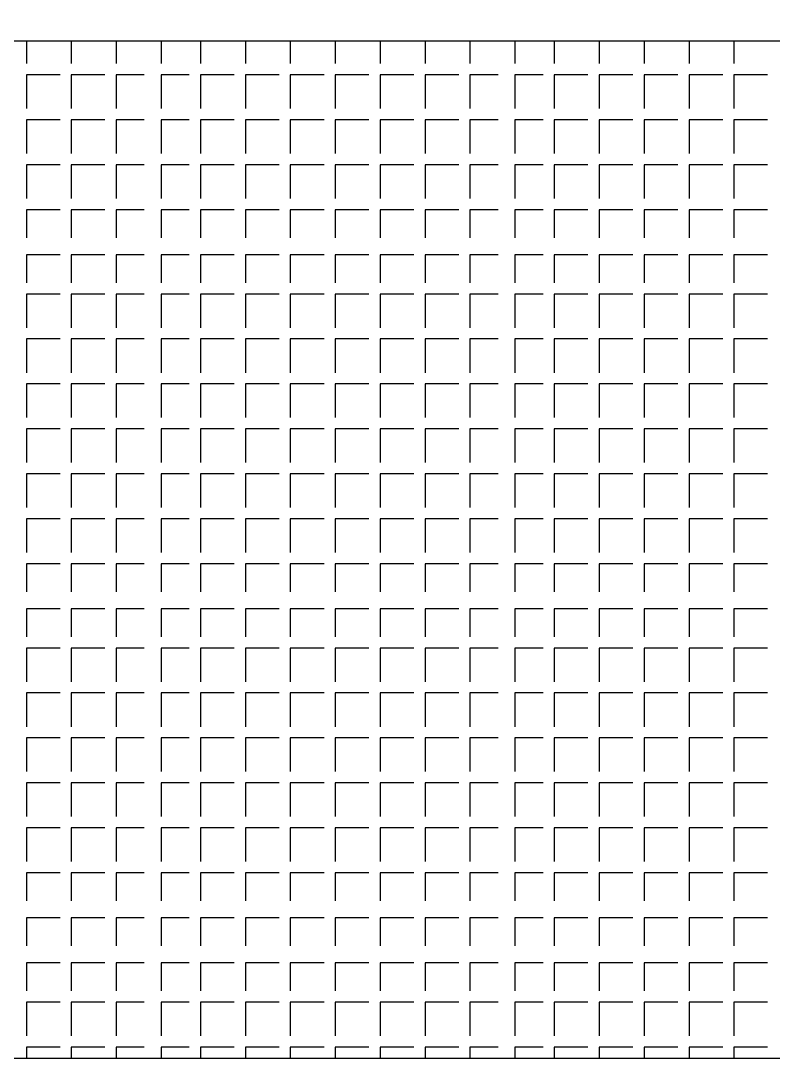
# Model space of a CAD drawing. Extents: x 69141456 to 70100388, y -33501327 to -33101377.
# Drawn here: x 69320402.2 to 69320687, y -33464191.8 to -33463799.3 of the extents above; entities that cross this region are included whole.
import ezdxf

# ---------------------------------------------------------------- set-up
doc = ezdxf.new("R2010")
doc.units = 0
doc.header["$LTSCALE"] = 100
doc.layers.add('PDF _СС_ЗВ_Оборудование', color=1, linetype='Continuous')

msp = doc.modelspace()

# ---------------------------------------------------------------- linework, layer by layer
at = {"layer": 'PDF _СС_ЗВ_Оборудование', "lineweight": 30}
msp.add_lwpolyline([(69321469.28, -33464191.77), (69321469.28, -33463420.17), (69319851.68, -33463420.17), (69319851.68, -33464191.77)], close=True, dxfattribs=at)
for points in [[(69321475.65, -33463807.03), (69319851.68, -33463807.03), (69319851.68, -33463815.54)], [(69320404.34, -33463807.03), (69320404.34, -33463815.54)], [(69320421.34, -33463807.03), (69320421.34, -33463815.54)], [(69320438.35, -33463807.03), (69320438.35, -33463815.54)], [(69320455.35, -33463807.03), (69320455.35, -33463815.54)], [(69320470.23, -33463807.03), (69320470.23, -33463815.54)], [(69320487.24, -33463807.03), (69320487.24, -33463815.54)], [(69320504.24, -33463807.03), (69320504.24, -33463815.54)], [(69320521.25, -33463807.03), (69320521.25, -33463815.54)], [(69320538.25, -33463807.03), (69320538.25, -33463815.54)], [(69320555.26, -33463807.03), (69320555.26, -33463815.54)], [(69320572.26, -33463807.03), (69320572.26, -33463815.54)], [(69320589.27, -33463807.03), (69320589.27, -33463815.54)], [(69320604.15, -33463807.03), (69320604.15, -33463815.54)], [(69320621.15, -33463807.03), (69320621.15, -33463815.54)], [(69320638.16, -33463807.03), (69320638.16, -33463815.54)], [(69320655.16, -33463807.03), (69320655.16, -33463815.54)], [(69320672.17, -33463807.03), (69320672.17, -33463815.54)], [(69320417.09, -33463819.79), (69320404.34, -33463819.79), (69320404.34, -33463832.54)], [(69320434.1, -33463819.79), (69320421.34, -33463819.79), (69320421.34, -33463832.54)], [(69320448.98, -33463819.79), (69320438.35, -33463819.79), (69320438.35, -33463832.54)], [(69320465.98, -33463819.79), (69320455.35, -33463819.79), (69320455.35, -33463832.54)], [(69320482.99, -33463819.79), (69320470.23, -33463819.79), (69320470.23, -33463832.54)], [(69320499.99, -33463819.79), (69320487.24, -33463819.79), (69320487.24, -33463832.54)], [(69320517, -33463819.79), (69320504.24, -33463819.79), (69320504.24, -33463832.54)], [(69320534, -33463819.79), (69320521.25, -33463819.79), (69320521.25, -33463832.54)], [(69320551.01, -33463819.79), (69320538.25, -33463819.79), (69320538.25, -33463832.54)], [(69320568.01, -33463819.79), (69320555.26, -33463819.79), (69320555.26, -33463832.54)], [(69320582.89, -33463819.79), (69320572.26, -33463819.79), (69320572.26, -33463832.54)], [(69320599.9, -33463819.79), (69320589.27, -33463819.79), (69320589.27, -33463832.54)], [(69320616.9, -33463819.79), (69320604.15, -33463819.79), (69320604.15, -33463832.54)], [(69320633.91, -33463819.79), (69320621.15, -33463819.79), (69320621.15, -33463832.54)], [(69320650.91, -33463819.79), (69320638.16, -33463819.79), (69320638.16, -33463832.54)], [(69320667.92, -33463819.79), (69320655.16, -33463819.79), (69320655.16, -33463832.54)], [(69320684.92, -33463819.79), (69320672.17, -33463819.79), (69320672.17, -33463832.54)], [(69320417.09, -33463836.79), (69320404.34, -33463836.79), (69320404.34, -33463849.55)], [(69320434.1, -33463836.79), (69320421.34, -33463836.79), (69320421.34, -33463849.55)], [(69320448.98, -33463836.79), (69320438.35, -33463836.79), (69320438.35, -33463849.55)], [(69320465.98, -33463836.79), (69320455.35, -33463836.79), (69320455.35, -33463849.55)], [(69320482.99, -33463836.79), (69320470.23, -33463836.79), (69320470.23, -33463849.55)], [(69320499.99, -33463836.79), (69320487.24, -33463836.79), (69320487.24, -33463849.55)], [(69320517, -33463836.79), (69320504.24, -33463836.79), (69320504.24, -33463849.55)], [(69320534, -33463836.79), (69320521.25, -33463836.79), (69320521.25, -33463849.55)], [(69320551.01, -33463836.79), (69320538.25, -33463836.79), (69320538.25, -33463849.55)], [(69320568.01, -33463836.79), (69320555.26, -33463836.79), (69320555.26, -33463849.55)], [(69320582.89, -33463836.79), (69320572.26, -33463836.79), (69320572.26, -33463849.55)], [(69320599.9, -33463836.79), (69320589.27, -33463836.79), (69320589.27, -33463849.55)], [(69320616.9, -33463836.79), (69320604.15, -33463836.79), (69320604.15, -33463849.55)], [(69320633.91, -33463836.79), (69320621.15, -33463836.79), (69320621.15, -33463849.55)], [(69320650.91, -33463836.79), (69320638.16, -33463836.79), (69320638.16, -33463849.55)], [(69320667.92, -33463836.79), (69320655.16, -33463836.79), (69320655.16, -33463849.55)], [(69320684.92, -33463836.79), (69320672.17, -33463836.79), (69320672.17, -33463849.55)], [(69320417.09, -33463853.8), (69320404.34, -33463853.8), (69320404.34, -33463866.55)], [(69320434.1, -33463853.8), (69320421.34, -33463853.8), (69320421.34, -33463866.55)], [(69320448.98, -33463853.8), (69320438.35, -33463853.8), (69320438.35, -33463866.55)], [(69320465.98, -33463853.8), (69320455.35, -33463853.8), (69320455.35, -33463866.55)], [(69320482.99, -33463853.8), (69320470.23, -33463853.8), (69320470.23, -33463866.55)], [(69320499.99, -33463853.8), (69320487.24, -33463853.8), (69320487.24, -33463866.55)], [(69320517, -33463853.8), (69320504.24, -33463853.8), (69320504.24, -33463866.55)], [(69320534, -33463853.8), (69320521.25, -33463853.8), (69320521.25, -33463866.55)], [(69320551.01, -33463853.8), (69320538.25, -33463853.8), (69320538.25, -33463866.55)], [(69320568.01, -33463853.8), (69320555.26, -33463853.8), (69320555.26, -33463866.55)], [(69320582.89, -33463853.8), (69320572.26, -33463853.8), (69320572.26, -33463866.55)], [(69320599.9, -33463853.8), (69320589.27, -33463853.8), (69320589.27, -33463866.55)], [(69320616.9, -33463853.8), (69320604.15, -33463853.8), (69320604.15, -33463866.55)], [(69320633.91, -33463853.8), (69320621.15, -33463853.8), (69320621.15, -33463866.55)], [(69320650.91, -33463853.8), (69320638.16, -33463853.8), (69320638.16, -33463866.55)], [(69320667.92, -33463853.8), (69320655.16, -33463853.8), (69320655.16, -33463866.55)], [(69320684.92, -33463853.8), (69320672.17, -33463853.8), (69320672.17, -33463866.55)], [(69320417.09, -33463870.8), (69320404.34, -33463870.8), (69320404.34, -33463881.43)], [(69320434.1, -33463870.8), (69320421.34, -33463870.8), (69320421.34, -33463881.43)], [(69320448.98, -33463870.8), (69320438.35, -33463870.8), (69320438.35, -33463881.43)], [(69320465.98, -33463870.8), (69320455.35, -33463870.8), (69320455.35, -33463881.43)], [(69320482.99, -33463870.8), (69320470.23, -33463870.8), (69320470.23, -33463881.43)], [(69320499.99, -33463870.8), (69320487.24, -33463870.8), (69320487.24, -33463881.43)], [(69320517, -33463870.8), (69320504.24, -33463870.8), (69320504.24, -33463881.43)], [(69320534, -33463870.8), (69320521.25, -33463870.8), (69320521.25, -33463881.43)], [(69320551.01, -33463870.8), (69320538.25, -33463870.8), (69320538.25, -33463881.43)], [(69320568.01, -33463870.8), (69320555.26, -33463870.8), (69320555.26, -33463881.43)], [(69320582.89, -33463870.8), (69320572.26, -33463870.8), (69320572.26, -33463881.43)], [(69320599.9, -33463870.8), (69320589.27, -33463870.8), (69320589.27, -33463881.43)], [(69320616.9, -33463870.8), (69320604.15, -33463870.8), (69320604.15, -33463881.43)], [(69320633.91, -33463870.8), (69320621.15, -33463870.8), (69320621.15, -33463881.43)], [(69320650.91, -33463870.8), (69320638.16, -33463870.8), (69320638.16, -33463881.43)], [(69320667.92, -33463870.8), (69320655.16, -33463870.8), (69320655.16, -33463881.43)], [(69320684.92, -33463870.8), (69320672.17, -33463870.8), (69320672.17, -33463881.43)], [(69320417.09, -33463887.81), (69320404.34, -33463887.81), (69320404.34, -33463898.43)], [(69320434.1, -33463887.81), (69320421.34, -33463887.81), (69320421.34, -33463898.43)], [(69320448.98, -33463887.81), (69320438.35, -33463887.81), (69320438.35, -33463898.43)], [(69320465.98, -33463887.81), (69320455.35, -33463887.81), (69320455.35, -33463898.43)], [(69320482.99, -33463887.81), (69320470.23, -33463887.81), (69320470.23, -33463898.43)], [(69320499.99, -33463887.81), (69320487.24, -33463887.81), (69320487.24, -33463898.43)], [(69320517, -33463887.81), (69320504.24, -33463887.81), (69320504.24, -33463898.43)], [(69320534, -33463887.81), (69320521.25, -33463887.81), (69320521.25, -33463898.43)], [(69320551.01, -33463887.81), (69320538.25, -33463887.81), (69320538.25, -33463898.43)], [(69320568.01, -33463887.81), (69320555.26, -33463887.81), (69320555.26, -33463898.43)], [(69320582.89, -33463887.81), (69320572.26, -33463887.81), (69320572.26, -33463898.43)], [(69320599.9, -33463887.81), (69320589.27, -33463887.81), (69320589.27, -33463898.43)], [(69320616.9, -33463887.81), (69320604.15, -33463887.81), (69320604.15, -33463898.43)], [(69320633.91, -33463887.81), (69320621.15, -33463887.81), (69320621.15, -33463898.43)], [(69320650.91, -33463887.81), (69320638.16, -33463887.81), (69320638.16, -33463898.43)], [(69320667.92, -33463887.81), (69320655.16, -33463887.81), (69320655.16, -33463898.43)], [(69320684.92, -33463887.81), (69320672.17, -33463887.81), (69320672.17, -33463898.43)], [(69320417.09, -33463902.69), (69320404.34, -33463902.69), (69320404.34, -33463915.44)], [(69320434.1, -33463902.69), (69320421.34, -33463902.69), (69320421.34, -33463915.44)], [(69320448.98, -33463902.69), (69320438.35, -33463902.69), (69320438.35, -33463915.44)], [(69320465.98, -33463902.69), (69320455.35, -33463902.69), (69320455.35, -33463915.44)], [(69320482.99, -33463902.69), (69320470.23, -33463902.69), (69320470.23, -33463915.44)], [(69320499.99, -33463902.69), (69320487.24, -33463902.69), (69320487.24, -33463915.44)], [(69320517, -33463902.69), (69320504.24, -33463902.69), (69320504.24, -33463915.44)], [(69320534, -33463902.69), (69320521.25, -33463902.69), (69320521.25, -33463915.44)], [(69320551.01, -33463902.69), (69320538.25, -33463902.69), (69320538.25, -33463915.44)], [(69320568.01, -33463902.69), (69320555.26, -33463902.69), (69320555.26, -33463915.44)], [(69320582.89, -33463902.69), (69320572.26, -33463902.69), (69320572.26, -33463915.44)], [(69320599.9, -33463902.69), (69320589.27, -33463902.69), (69320589.27, -33463915.44)], [(69320616.9, -33463902.69), (69320604.15, -33463902.69), (69320604.15, -33463915.44)], [(69320633.91, -33463902.69), (69320621.15, -33463902.69), (69320621.15, -33463915.44)], [(69320650.91, -33463902.69), (69320638.16, -33463902.69), (69320638.16, -33463915.44)], [(69320667.92, -33463902.69), (69320655.16, -33463902.69), (69320655.16, -33463915.44)], [(69320684.92, -33463902.69), (69320672.17, -33463902.69), (69320672.17, -33463915.44)], [(69320417.09, -33463919.69), (69320404.34, -33463919.69), (69320404.34, -33463932.44)], [(69320434.1, -33463919.69), (69320421.34, -33463919.69), (69320421.34, -33463932.44)], [(69320448.98, -33463919.69), (69320438.35, -33463919.69), (69320438.35, -33463932.44)], [(69320465.98, -33463919.69), (69320455.35, -33463919.69), (69320455.35, -33463932.44)], [(69320482.99, -33463919.69), (69320470.23, -33463919.69), (69320470.23, -33463932.44)], [(69320499.99, -33463919.69), (69320487.24, -33463919.69), (69320487.24, -33463932.44)], [(69320517, -33463919.69), (69320504.24, -33463919.69), (69320504.24, -33463932.44)], [(69320534, -33463919.69), (69320521.25, -33463919.69), (69320521.25, -33463932.44)], [(69320551.01, -33463919.69), (69320538.25, -33463919.69), (69320538.25, -33463932.44)], [(69320568.01, -33463919.69), (69320555.26, -33463919.69), (69320555.26, -33463932.44)], [(69320582.89, -33463919.69), (69320572.26, -33463919.69), (69320572.26, -33463932.44)], [(69320599.9, -33463919.69), (69320589.27, -33463919.69), (69320589.27, -33463932.44)], [(69320616.9, -33463919.69), (69320604.15, -33463919.69), (69320604.15, -33463932.44)], [(69320633.91, -33463919.69), (69320621.15, -33463919.69), (69320621.15, -33463932.44)], [(69320650.91, -33463919.69), (69320638.16, -33463919.69), (69320638.16, -33463932.44)], [(69320667.92, -33463919.69), (69320655.16, -33463919.69), (69320655.16, -33463932.44)], [(69320684.92, -33463919.69), (69320672.17, -33463919.69), (69320672.17, -33463932.44)], [(69320417.09, -33463936.7), (69320404.34, -33463936.7), (69320404.34, -33463949.45)], [(69320434.1, -33463936.7), (69320421.34, -33463936.7), (69320421.34, -33463949.45)], [(69320448.98, -33463936.7), (69320438.35, -33463936.7), (69320438.35, -33463949.45)], [(69320465.98, -33463936.7), (69320455.35, -33463936.7), (69320455.35, -33463949.45)], [(69320482.99, -33463936.7), (69320470.23, -33463936.7), (69320470.23, -33463949.45)], [(69320499.99, -33463936.7), (69320487.24, -33463936.7), (69320487.24, -33463949.45)], [(69320517, -33463936.7), (69320504.24, -33463936.7), (69320504.24, -33463949.45)], [(69320534, -33463936.7), (69320521.25, -33463936.7), (69320521.25, -33463949.45)], [(69320551.01, -33463936.7), (69320538.25, -33463936.7), (69320538.25, -33463949.45)], [(69320568.01, -33463936.7), (69320555.26, -33463936.7), (69320555.26, -33463949.45)], [(69320582.89, -33463936.7), (69320572.26, -33463936.7), (69320572.26, -33463949.45)], [(69320599.9, -33463936.7), (69320589.27, -33463936.7), (69320589.27, -33463949.45)], [(69320616.9, -33463936.7), (69320604.15, -33463936.7), (69320604.15, -33463949.45)], [(69320633.91, -33463936.7), (69320621.15, -33463936.7), (69320621.15, -33463949.45)], [(69320650.91, -33463936.7), (69320638.16, -33463936.7), (69320638.16, -33463949.45)], [(69320667.92, -33463936.7), (69320655.16, -33463936.7), (69320655.16, -33463949.45)], [(69320684.92, -33463936.7), (69320672.17, -33463936.7), (69320672.17, -33463949.45)], [(69320417.09, -33463953.7), (69320404.34, -33463953.7), (69320404.34, -33463966.45)], [(69320434.1, -33463953.7), (69320421.34, -33463953.7), (69320421.34, -33463966.45)], [(69320448.98, -33463953.7), (69320438.35, -33463953.7), (69320438.35, -33463966.45)], [(69320465.98, -33463953.7), (69320455.35, -33463953.7), (69320455.35, -33463966.45)], [(69320482.99, -33463953.7), (69320470.23, -33463953.7), (69320470.23, -33463966.45)], [(69320499.99, -33463953.7), (69320487.24, -33463953.7), (69320487.24, -33463966.45)], [(69320517, -33463953.7), (69320504.24, -33463953.7), (69320504.24, -33463966.45)], [(69320534, -33463953.7), (69320521.25, -33463953.7), (69320521.25, -33463966.45)], [(69320551.01, -33463953.7), (69320538.25, -33463953.7), (69320538.25, -33463966.45)], [(69320568.01, -33463953.7), (69320555.26, -33463953.7), (69320555.26, -33463966.45)], [(69320582.89, -33463953.7), (69320572.26, -33463953.7), (69320572.26, -33463966.45)], [(69320599.9, -33463953.7), (69320589.27, -33463953.7), (69320589.27, -33463966.45)], [(69320616.9, -33463953.7), (69320604.15, -33463953.7), (69320604.15, -33463966.45)], [(69320633.91, -33463953.7), (69320621.15, -33463953.7), (69320621.15, -33463966.45)], [(69320650.91, -33463953.7), (69320638.16, -33463953.7), (69320638.16, -33463966.45)], [(69320667.92, -33463953.7), (69320655.16, -33463953.7), (69320655.16, -33463966.45)], [(69320684.92, -33463953.7), (69320672.17, -33463953.7), (69320672.17, -33463966.45)], [(69320417.09, -33463970.71), (69320404.34, -33463970.71), (69320404.34, -33463983.46)], [(69320434.1, -33463970.71), (69320421.34, -33463970.71), (69320421.34, -33463983.46)], [(69320448.98, -33463970.71), (69320438.35, -33463970.71), (69320438.35, -33463983.46)], [(69320465.98, -33463970.71), (69320455.35, -33463970.71), (69320455.35, -33463983.46)], [(69320482.99, -33463970.71), (69320470.23, -33463970.71), (69320470.23, -33463983.46)], [(69320499.99, -33463970.71), (69320487.24, -33463970.71), (69320487.24, -33463983.46)], [(69320517, -33463970.71), (69320504.24, -33463970.71), (69320504.24, -33463983.46)], [(69320534, -33463970.71), (69320521.25, -33463970.71), (69320521.25, -33463983.46)], [(69320551.01, -33463970.71), (69320538.25, -33463970.71), (69320538.25, -33463983.46)], [(69320568.01, -33463970.71), (69320555.26, -33463970.71), (69320555.26, -33463983.46)], [(69320582.89, -33463970.71), (69320572.26, -33463970.71), (69320572.26, -33463983.46)], [(69320599.9, -33463970.71), (69320589.27, -33463970.71), (69320589.27, -33463983.46)], [(69320616.9, -33463970.71), (69320604.15, -33463970.71), (69320604.15, -33463983.46)], [(69320633.91, -33463970.71), (69320621.15, -33463970.71), (69320621.15, -33463983.46)], [(69320650.91, -33463970.71), (69320638.16, -33463970.71), (69320638.16, -33463983.46)], [(69320667.92, -33463970.71), (69320655.16, -33463970.71), (69320655.16, -33463983.46)], [(69320684.92, -33463970.71), (69320672.17, -33463970.71), (69320672.17, -33463983.46)], [(69320417.09, -33463987.71), (69320404.34, -33463987.71), (69320404.34, -33464000.46)], [(69320434.1, -33463987.71), (69320421.34, -33463987.71), (69320421.34, -33464000.46)], [(69320448.98, -33463987.71), (69320438.35, -33463987.71), (69320438.35, -33464000.46)], [(69320465.98, -33463987.71), (69320455.35, -33463987.71), (69320455.35, -33464000.46)], [(69320482.99, -33463987.71), (69320470.23, -33463987.71), (69320470.23, -33464000.46)], [(69320499.99, -33463987.71), (69320487.24, -33463987.71), (69320487.24, -33464000.46)], [(69320517, -33463987.71), (69320504.24, -33463987.71), (69320504.24, -33464000.46)], [(69320534, -33463987.71), (69320521.25, -33463987.71), (69320521.25, -33464000.46)], [(69320551.01, -33463987.71), (69320538.25, -33463987.71), (69320538.25, -33464000.46)], [(69320568.01, -33463987.71), (69320555.26, -33463987.71), (69320555.26, -33464000.46)], [(69320582.89, -33463987.71), (69320572.26, -33463987.71), (69320572.26, -33464000.46)], [(69320599.9, -33463987.71), (69320589.27, -33463987.71), (69320589.27, -33464000.46)], [(69320616.9, -33463987.71), (69320604.15, -33463987.71), (69320604.15, -33464000.46)], [(69320633.91, -33463987.71), (69320621.15, -33463987.71), (69320621.15, -33464000.46)], [(69320650.91, -33463987.71), (69320638.16, -33463987.71), (69320638.16, -33464000.46)], [(69320667.92, -33463987.71), (69320655.16, -33463987.71), (69320655.16, -33464000.46)], [(69320684.92, -33463987.71), (69320672.17, -33463987.71), (69320672.17, -33464000.46)], [(69320417.09, -33464004.72), (69320404.34, -33464004.72), (69320404.34, -33464015.34)], [(69320434.1, -33464004.72), (69320421.34, -33464004.72), (69320421.34, -33464015.34)], [(69320448.98, -33464004.72), (69320438.35, -33464004.72), (69320438.35, -33464015.34)], [(69320465.98, -33464004.72), (69320455.35, -33464004.72), (69320455.35, -33464015.34)], [(69320482.99, -33464004.72), (69320470.23, -33464004.72), (69320470.23, -33464015.34)], [(69320499.99, -33464004.72), (69320487.24, -33464004.72), (69320487.24, -33464015.34)], [(69320517, -33464004.72), (69320504.24, -33464004.72), (69320504.24, -33464015.34)], [(69320534, -33464004.72), (69320521.25, -33464004.72), (69320521.25, -33464015.34)], [(69320551.01, -33464004.72), (69320538.25, -33464004.72), (69320538.25, -33464015.34)], [(69320568.01, -33464004.72), (69320555.26, -33464004.72), (69320555.26, -33464015.34)], [(69320582.89, -33464004.72), (69320572.26, -33464004.72), (69320572.26, -33464015.34)], [(69320599.9, -33464004.72), (69320589.27, -33464004.72), (69320589.27, -33464015.34)], [(69320616.9, -33464004.72), (69320604.15, -33464004.72), (69320604.15, -33464015.34)], [(69320633.91, -33464004.72), (69320621.15, -33464004.72), (69320621.15, -33464015.34)], [(69320650.91, -33464004.72), (69320638.16, -33464004.72), (69320638.16, -33464015.34)], [(69320667.92, -33464004.72), (69320655.16, -33464004.72), (69320655.16, -33464015.34)], [(69320684.92, -33464004.72), (69320672.17, -33464004.72), (69320672.17, -33464015.34)], [(69320417.09, -33464021.72), (69320404.34, -33464021.72), (69320404.34, -33464032.35)], [(69320434.1, -33464021.72), (69320421.34, -33464021.72), (69320421.34, -33464032.35)], [(69320448.98, -33464021.72), (69320438.35, -33464021.72), (69320438.35, -33464032.35)], [(69320465.98, -33464021.72), (69320455.35, -33464021.72), (69320455.35, -33464032.35)], [(69320482.99, -33464021.72), (69320470.23, -33464021.72), (69320470.23, -33464032.35)], [(69320499.99, -33464021.72), (69320487.24, -33464021.72), (69320487.24, -33464032.35)], [(69320517, -33464021.72), (69320504.24, -33464021.72), (69320504.24, -33464032.35)], [(69320534, -33464021.72), (69320521.25, -33464021.72), (69320521.25, -33464032.35)], [(69320551.01, -33464021.72), (69320538.25, -33464021.72), (69320538.25, -33464032.35)], [(69320568.01, -33464021.72), (69320555.26, -33464021.72), (69320555.26, -33464032.35)], [(69320582.89, -33464021.72), (69320572.26, -33464021.72), (69320572.26, -33464032.35)], [(69320599.9, -33464021.72), (69320589.27, -33464021.72), (69320589.27, -33464032.35)], [(69320616.9, -33464021.72), (69320604.15, -33464021.72), (69320604.15, -33464032.35)], [(69320633.91, -33464021.72), (69320621.15, -33464021.72), (69320621.15, -33464032.35)], [(69320650.91, -33464021.72), (69320638.16, -33464021.72), (69320638.16, -33464032.35)], [(69320667.92, -33464021.72), (69320655.16, -33464021.72), (69320655.16, -33464032.35)], [(69320684.92, -33464021.72), (69320672.17, -33464021.72), (69320672.17, -33464032.35)], [(69320417.09, -33464036.6), (69320404.34, -33464036.6), (69320404.34, -33464049.35)], [(69320434.1, -33464036.6), (69320421.34, -33464036.6), (69320421.34, -33464049.35)], [(69320448.98, -33464036.6), (69320438.35, -33464036.6), (69320438.35, -33464049.35)], [(69320465.98, -33464036.6), (69320455.35, -33464036.6), (69320455.35, -33464049.35)], [(69320482.99, -33464036.6), (69320470.23, -33464036.6), (69320470.23, -33464049.35)], [(69320499.99, -33464036.6), (69320487.24, -33464036.6), (69320487.24, -33464049.35)], [(69320517, -33464036.6), (69320504.24, -33464036.6), (69320504.24, -33464049.35)], [(69320534, -33464036.6), (69320521.25, -33464036.6), (69320521.25, -33464049.35)], [(69320551.01, -33464036.6), (69320538.25, -33464036.6), (69320538.25, -33464049.35)], [(69320568.01, -33464036.6), (69320555.26, -33464036.6), (69320555.26, -33464049.35)], [(69320582.89, -33464036.6), (69320572.26, -33464036.6), (69320572.26, -33464049.35)], [(69320599.9, -33464036.6), (69320589.27, -33464036.6), (69320589.27, -33464049.35)], [(69320616.9, -33464036.6), (69320604.15, -33464036.6), (69320604.15, -33464049.35)], [(69320633.91, -33464036.6), (69320621.15, -33464036.6), (69320621.15, -33464049.35)], [(69320650.91, -33464036.6), (69320638.16, -33464036.6), (69320638.16, -33464049.35)], [(69320667.92, -33464036.6), (69320655.16, -33464036.6), (69320655.16, -33464049.35)], [(69320684.92, -33464036.6), (69320672.17, -33464036.6), (69320672.17, -33464049.35)], [(69320417.09, -33464053.6), (69320404.34, -33464053.6), (69320404.34, -33464066.36)], [(69320434.1, -33464053.6), (69320421.34, -33464053.6), (69320421.34, -33464066.36)], [(69320448.98, -33464053.6), (69320438.35, -33464053.6), (69320438.35, -33464066.36)], [(69320465.98, -33464053.6), (69320455.35, -33464053.6), (69320455.35, -33464066.36)], [(69320482.99, -33464053.6), (69320470.23, -33464053.6), (69320470.23, -33464066.36)], [(69320499.99, -33464053.6), (69320487.24, -33464053.6), (69320487.24, -33464066.36)], [(69320517, -33464053.6), (69320504.24, -33464053.6), (69320504.24, -33464066.36)], [(69320534, -33464053.6), (69320521.25, -33464053.6), (69320521.25, -33464066.36)], [(69320551.01, -33464053.6), (69320538.25, -33464053.6), (69320538.25, -33464066.36)], [(69320568.01, -33464053.6), (69320555.26, -33464053.6), (69320555.26, -33464066.36)], [(69320582.89, -33464053.6), (69320572.26, -33464053.6), (69320572.26, -33464066.36)], [(69320599.9, -33464053.6), (69320589.27, -33464053.6), (69320589.27, -33464066.36)], [(69320616.9, -33464053.6), (69320604.15, -33464053.6), (69320604.15, -33464066.36)], [(69320633.91, -33464053.6), (69320621.15, -33464053.6), (69320621.15, -33464066.36)], [(69320650.91, -33464053.6), (69320638.16, -33464053.6), (69320638.16, -33464066.36)], [(69320667.92, -33464053.6), (69320655.16, -33464053.6), (69320655.16, -33464066.36)], [(69320684.92, -33464053.6), (69320672.17, -33464053.6), (69320672.17, -33464066.36)], [(69320417.09, -33464070.61), (69320404.34, -33464070.61), (69320404.34, -33464083.36)], [(69320434.1, -33464070.61), (69320421.34, -33464070.61), (69320421.34, -33464083.36)], [(69320448.98, -33464070.61), (69320438.35, -33464070.61), (69320438.35, -33464083.36)], [(69320465.98, -33464070.61), (69320455.35, -33464070.61), (69320455.35, -33464083.36)], [(69320482.99, -33464070.61), (69320470.23, -33464070.61), (69320470.23, -33464083.36)], [(69320499.99, -33464070.61), (69320487.24, -33464070.61), (69320487.24, -33464083.36)], [(69320517, -33464070.61), (69320504.24, -33464070.61), (69320504.24, -33464083.36)], [(69320534, -33464070.61), (69320521.25, -33464070.61), (69320521.25, -33464083.36)], [(69320551.01, -33464070.61), (69320538.25, -33464070.61), (69320538.25, -33464083.36)], [(69320568.01, -33464070.61), (69320555.26, -33464070.61), (69320555.26, -33464083.36)], [(69320582.89, -33464070.61), (69320572.26, -33464070.61), (69320572.26, -33464083.36)], [(69320599.9, -33464070.61), (69320589.27, -33464070.61), (69320589.27, -33464083.36)], [(69320616.9, -33464070.61), (69320604.15, -33464070.61), (69320604.15, -33464083.36)], [(69320633.91, -33464070.61), (69320621.15, -33464070.61), (69320621.15, -33464083.36)], [(69320650.91, -33464070.61), (69320638.16, -33464070.61), (69320638.16, -33464083.36)], [(69320667.92, -33464070.61), (69320655.16, -33464070.61), (69320655.16, -33464083.36)], [(69320684.92, -33464070.61), (69320672.17, -33464070.61), (69320672.17, -33464083.36)], [(69320417.09, -33464087.61), (69320404.34, -33464087.61), (69320404.34, -33464100.37)], [(69320434.1, -33464087.61), (69320421.34, -33464087.61), (69320421.34, -33464100.37)], [(69320448.98, -33464087.61), (69320438.35, -33464087.61), (69320438.35, -33464100.37)], [(69320465.98, -33464087.61), (69320455.35, -33464087.61), (69320455.35, -33464100.37)], [(69320482.99, -33464087.61), (69320470.23, -33464087.61), (69320470.23, -33464100.37)], [(69320499.99, -33464087.61), (69320487.24, -33464087.61), (69320487.24, -33464100.37)], [(69320517, -33464087.61), (69320504.24, -33464087.61), (69320504.24, -33464100.37)], [(69320534, -33464087.61), (69320521.25, -33464087.61), (69320521.25, -33464100.37)], [(69320551.01, -33464087.61), (69320538.25, -33464087.61), (69320538.25, -33464100.37)], [(69320568.01, -33464087.61), (69320555.26, -33464087.61), (69320555.26, -33464100.37)], [(69320582.89, -33464087.61), (69320572.26, -33464087.61), (69320572.26, -33464100.37)], [(69320599.9, -33464087.61), (69320589.27, -33464087.61), (69320589.27, -33464100.37)], [(69320616.9, -33464087.61), (69320604.15, -33464087.61), (69320604.15, -33464100.37)], [(69320633.91, -33464087.61), (69320621.15, -33464087.61), (69320621.15, -33464100.37)], [(69320650.91, -33464087.61), (69320638.16, -33464087.61), (69320638.16, -33464100.37)], [(69320667.92, -33464087.61), (69320655.16, -33464087.61), (69320655.16, -33464100.37)], [(69320684.92, -33464087.61), (69320672.17, -33464087.61), (69320672.17, -33464100.37)], [(69320417.09, -33464104.62), (69320404.34, -33464104.62), (69320404.34, -33464117.37)], [(69320434.1, -33464104.62), (69320421.34, -33464104.62), (69320421.34, -33464117.37)], [(69320448.98, -33464104.62), (69320438.35, -33464104.62), (69320438.35, -33464117.37)], [(69320465.98, -33464104.62), (69320455.35, -33464104.62), (69320455.35, -33464117.37)], [(69320482.99, -33464104.62), (69320470.23, -33464104.62), (69320470.23, -33464117.37)], [(69320499.99, -33464104.62), (69320487.24, -33464104.62), (69320487.24, -33464117.37)], [(69320517, -33464104.62), (69320504.24, -33464104.62), (69320504.24, -33464117.37)], [(69320534, -33464104.62), (69320521.25, -33464104.62), (69320521.25, -33464117.37)], [(69320551.01, -33464104.62), (69320538.25, -33464104.62), (69320538.25, -33464117.37)], [(69320568.01, -33464104.62), (69320555.26, -33464104.62), (69320555.26, -33464117.37)], [(69320582.89, -33464104.62), (69320572.26, -33464104.62), (69320572.26, -33464117.37)], [(69320599.9, -33464104.62), (69320589.27, -33464104.62), (69320589.27, -33464117.37)], [(69320616.9, -33464104.62), (69320604.15, -33464104.62), (69320604.15, -33464117.37)], [(69320633.91, -33464104.62), (69320621.15, -33464104.62), (69320621.15, -33464117.37)], [(69320650.91, -33464104.62), (69320638.16, -33464104.62), (69320638.16, -33464117.37)], [(69320667.92, -33464104.62), (69320655.16, -33464104.62), (69320655.16, -33464117.37)], [(69320684.92, -33464104.62), (69320672.17, -33464104.62), (69320672.17, -33464117.37)], [(69320417.09, -33464121.62), (69320404.34, -33464121.62), (69320404.34, -33464132.25)], [(69320434.1, -33464121.62), (69320421.34, -33464121.62), (69320421.34, -33464132.25)], [(69320448.98, -33464121.62), (69320438.35, -33464121.62), (69320438.35, -33464132.25)], [(69320465.98, -33464121.62), (69320455.35, -33464121.62), (69320455.35, -33464132.25)], [(69320482.99, -33464121.62), (69320470.23, -33464121.62), (69320470.23, -33464132.25)], [(69320499.99, -33464121.62), (69320487.24, -33464121.62), (69320487.24, -33464132.25)], [(69320517, -33464121.62), (69320504.24, -33464121.62), (69320504.24, -33464132.25)], [(69320534, -33464121.62), (69320521.25, -33464121.62), (69320521.25, -33464132.25)], [(69320551.01, -33464121.62), (69320538.25, -33464121.62), (69320538.25, -33464132.25)], [(69320568.01, -33464121.62), (69320555.26, -33464121.62), (69320555.26, -33464132.25)], [(69320582.89, -33464121.62), (69320572.26, -33464121.62), (69320572.26, -33464132.25)], [(69320599.9, -33464121.62), (69320589.27, -33464121.62), (69320589.27, -33464132.25)], [(69320616.9, -33464121.62), (69320604.15, -33464121.62), (69320604.15, -33464132.25)], [(69320633.91, -33464121.62), (69320621.15, -33464121.62), (69320621.15, -33464132.25)], [(69320650.91, -33464121.62), (69320638.16, -33464121.62), (69320638.16, -33464132.25)], [(69320667.92, -33464121.62), (69320655.16, -33464121.62), (69320655.16, -33464132.25)], [(69320684.92, -33464121.62), (69320672.17, -33464121.62), (69320672.17, -33464132.25)], [(69320417.09, -33464138.63), (69320404.34, -33464138.63), (69320404.34, -33464149.26)], [(69320434.1, -33464138.63), (69320421.34, -33464138.63), (69320421.34, -33464149.26)], [(69320448.98, -33464138.63), (69320438.35, -33464138.63), (69320438.35, -33464149.26)], [(69320465.98, -33464138.63), (69320455.35, -33464138.63), (69320455.35, -33464149.26)], [(69320482.99, -33464138.63), (69320470.23, -33464138.63), (69320470.23, -33464149.26)], [(69320499.99, -33464138.63), (69320487.24, -33464138.63), (69320487.24, -33464149.26)], [(69320517, -33464138.63), (69320504.24, -33464138.63), (69320504.24, -33464149.26)], [(69320534, -33464138.63), (69320521.25, -33464138.63), (69320521.25, -33464149.26)], [(69320551.01, -33464138.63), (69320538.25, -33464138.63), (69320538.25, -33464149.26)], [(69320568.01, -33464138.63), (69320555.26, -33464138.63), (69320555.26, -33464149.26)], [(69320582.89, -33464138.63), (69320572.26, -33464138.63), (69320572.26, -33464149.26)], [(69320599.9, -33464138.63), (69320589.27, -33464138.63), (69320589.27, -33464149.26)], [(69320616.9, -33464138.63), (69320604.15, -33464138.63), (69320604.15, -33464149.26)], [(69320633.91, -33464138.63), (69320621.15, -33464138.63), (69320621.15, -33464149.26)], [(69320650.91, -33464138.63), (69320638.16, -33464138.63), (69320638.16, -33464149.26)], [(69320667.92, -33464138.63), (69320655.16, -33464138.63), (69320655.16, -33464149.26)], [(69320684.92, -33464138.63), (69320672.17, -33464138.63), (69320672.17, -33464149.26)], [(69320417.09, -33464155.63), (69320404.34, -33464155.63), (69320404.34, -33464166.26)], [(69320434.1, -33464155.63), (69320421.34, -33464155.63), (69320421.34, -33464166.26)], [(69320448.98, -33464155.63), (69320438.35, -33464155.63), (69320438.35, -33464166.26)], [(69320465.98, -33464155.63), (69320455.35, -33464155.63), (69320455.35, -33464166.26)], [(69320482.99, -33464155.63), (69320470.23, -33464155.63), (69320470.23, -33464166.26)], [(69320499.99, -33464155.63), (69320487.24, -33464155.63), (69320487.24, -33464166.26)], [(69320517, -33464155.63), (69320504.24, -33464155.63), (69320504.24, -33464166.26)], [(69320534, -33464155.63), (69320521.25, -33464155.63), (69320521.25, -33464166.26)], [(69320551.01, -33464155.63), (69320538.25, -33464155.63), (69320538.25, -33464166.26)], [(69320568.01, -33464155.63), (69320555.26, -33464155.63), (69320555.26, -33464166.26)], [(69320582.89, -33464155.63), (69320572.26, -33464155.63), (69320572.26, -33464166.26)], [(69320599.9, -33464155.63), (69320589.27, -33464155.63), (69320589.27, -33464166.26)], [(69320616.9, -33464155.63), (69320604.15, -33464155.63), (69320604.15, -33464166.26)], [(69320633.91, -33464155.63), (69320621.15, -33464155.63), (69320621.15, -33464166.26)], [(69320650.91, -33464155.63), (69320638.16, -33464155.63), (69320638.16, -33464166.26)], [(69320667.92, -33464155.63), (69320655.16, -33464155.63), (69320655.16, -33464166.26)], [(69320684.92, -33464155.63), (69320672.17, -33464155.63), (69320672.17, -33464166.26)], [(69320417.09, -33464170.51), (69320404.34, -33464170.51), (69320404.34, -33464183.27)], [(69320434.1, -33464170.51), (69320421.34, -33464170.51), (69320421.34, -33464183.27)], [(69320448.98, -33464170.51), (69320438.35, -33464170.51), (69320438.35, -33464183.27)], [(69320465.98, -33464170.51), (69320455.35, -33464170.51), (69320455.35, -33464183.27)], [(69320482.99, -33464170.51), (69320470.23, -33464170.51), (69320470.23, -33464183.27)], [(69320499.99, -33464170.51), (69320487.24, -33464170.51), (69320487.24, -33464183.27)], [(69320517, -33464170.51), (69320504.24, -33464170.51), (69320504.24, -33464183.27)], [(69320534, -33464170.51), (69320521.25, -33464170.51), (69320521.25, -33464183.27)], [(69320551.01, -33464170.51), (69320538.25, -33464170.51), (69320538.25, -33464183.27)], [(69320568.01, -33464170.51), (69320555.26, -33464170.51), (69320555.26, -33464183.27)], [(69320582.89, -33464170.51), (69320572.26, -33464170.51), (69320572.26, -33464183.27)], [(69320599.9, -33464170.51), (69320589.27, -33464170.51), (69320589.27, -33464183.27)], [(69320616.9, -33464170.51), (69320604.15, -33464170.51), (69320604.15, -33464183.27)], [(69320633.91, -33464170.51), (69320621.15, -33464170.51), (69320621.15, -33464183.27)], [(69320650.91, -33464170.51), (69320638.16, -33464170.51), (69320638.16, -33464183.27)], [(69320667.92, -33464170.51), (69320655.16, -33464170.51), (69320655.16, -33464183.27)], [(69320684.92, -33464170.51), (69320672.17, -33464170.51), (69320672.17, -33464183.27)], [(69320417.09, -33464187.52), (69320404.34, -33464187.52), (69320404.34, -33464191.77)], [(69320434.1, -33464187.52), (69320421.34, -33464187.52), (69320421.34, -33464191.77)], [(69320448.98, -33464187.52), (69320438.35, -33464187.52), (69320438.35, -33464191.77)], [(69320465.98, -33464187.52), (69320455.35, -33464187.52), (69320455.35, -33464191.77)], [(69320482.99, -33464187.52), (69320470.23, -33464187.52), (69320470.23, -33464191.77)], [(69320499.99, -33464187.52), (69320487.24, -33464187.52), (69320487.24, -33464191.77)], [(69320517, -33464187.52), (69320504.24, -33464187.52), (69320504.24, -33464191.77)], [(69320534, -33464187.52), (69320521.25, -33464187.52), (69320521.25, -33464191.77)], [(69320551.01, -33464187.52), (69320538.25, -33464187.52), (69320538.25, -33464191.77)], [(69320568.01, -33464187.52), (69320555.26, -33464187.52), (69320555.26, -33464191.77)], [(69320582.89, -33464187.52), (69320572.26, -33464187.52), (69320572.26, -33464191.77)], [(69320599.9, -33464187.52), (69320589.27, -33464187.52), (69320589.27, -33464191.77)], [(69320616.9, -33464187.52), (69320604.15, -33464187.52), (69320604.15, -33464191.77)], [(69320633.91, -33464187.52), (69320621.15, -33464187.52), (69320621.15, -33464191.77)], [(69320650.91, -33464187.52), (69320638.16, -33464187.52), (69320638.16, -33464191.77)], [(69320667.92, -33464187.52), (69320655.16, -33464187.52), (69320655.16, -33464191.77)], [(69320684.92, -33464187.52), (69320672.17, -33464187.52), (69320672.17, -33464191.77)]]:
    msp.add_lwpolyline(points, dxfattribs=at)

doc.saveas('drawing.dxf')
